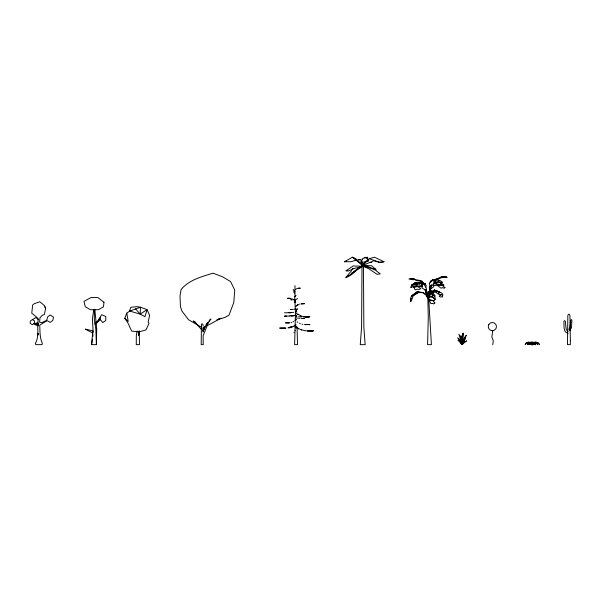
<?xml version="1.0" encoding="UTF-8"?>
<svg xmlns="http://www.w3.org/2000/svg" width="602" height="602" viewBox="0 0 602 602"><rect width="100%" height="100%" fill="white"/><g stroke="black" fill="none" stroke-linecap="round" stroke-linejoin="round"><path stroke-width="0.9" d="M301.707 303.897L304.672 303.641L301.707 303.822M305.312 316.9L309.782 316.795L305.312 316.66M307.735 330.987L313.326 330.882L307.742 330.731M462.614 338.256L463.081 333.041L462.69 339.724M94.439 309.699L94.311 319.037L95.846 329.317L96.395 344.653L91.594 344.653L93.009 329.317L92.407 319.037L93.761 309.699M462.532 342.929L462.517 340.935M96.395 344.653L96.704 329.317L94.89 309.699M462.381 343.14L462.14 339.137L460.966 335.728L461.802 343.727M129.731 311.068L140.176 314.101L147.069 309.654L149.642 315.395L148.107 322.168L149.025 323.319L145.993 329.904L138.934 331.92L131.657 331.055L127.925 322.935L124.757 318.353L126.759 313.138L129.731 311.068L140.462 307.216L147.069 309.654L144.939 316.697L140.176 314.101L140.462 307.216L136.789 306.666L131.206 307.276L130.604 307.72L129.505 311.196M203.002 325.848L203.077 324.719L202.287 323.846L201.429 324.079L201.203 344.653L203.213 344.653L203.137 335.765L207.788 324.147M462.562 343.561L462.705 334.178L462.283 336.721M462.14 339.182L462.479 335.863L461.764 339.235M462.539 343.486L463.216 340.491L464.962 338.023L463.683 341.793M462.268 336.857L462.095 342.877M201.331 329.467L195.01 322.047L193.257 320.956L195.183 322.657L195.01 322.047M300.323 316.02L300.375 315.531M492.767 344.795L493.286 340.717L491.864 337.03L492.767 330.611M139.167 331.025L138.558 335.404L139.28 331.025L139.446 344.653L136.278 344.653L136.323 335.276L137.158 331.002M91.594 344.653L92.399 339.242M92.798 336.533L93.069 334.727M284.994 327.992L279.637 328.098L285.092 328.09M301.497 330.114L301.564 329.625M297.862 314.854L297.967 314.206M296.041 328.271L296.124 327.744M570.907 328.609L569.658 330.754M296.568 327.104L296.485 327.586L296.598 326.811L295.093 327.164L294.611 344.653L297.531 344.653L297.049 327.164L295.582 327.104L295.83 327.526M428.338 296.711L429.61 289.645L429.339 287.5L430.581 285.356M428.331 297.681L429.61 289.645L433.432 286.973L433.372 283.226L437.571 282.774M284.483 312.747L286.341 312.784A119.821 107.231 90 0 0 289.095 312.641M286.477 316.238L284.611 316.193L286.469 316.133A119.821 107.231 90 0 0 289.223 316.095M298.419 328.948L298.554 328.301M45.624 308.45L44.36 314.485L42.163 315.38L39.965 317.833L39.612 322.168L41.651 322.68L46.015 320.655L46.979 319.662L47.483 317.051L50.162 314.996L53.48 317.051L52.848 320.369L50.162 322.416L47.558 320.806L46.271 321.159L39.747 325.088C40.063 331.175 39.627 337.797 42.373 343.351L42.057 344.653L35.751 344.653L35.435 343.351C38.355 338.249 37.896 331.589 37.708 325.855L34.066 323.552L32.365 324.726L30.1 323.304L30.303 321.009L32.365 319.587L34.623 321.009L34.457 322.905L38.114 324.952L38.009 318.323L31.763 313.183L32.643 305.056L34.224 303.724L39.8 301.752L44.533 305.658L45.624 308.45L44.872 306.839M415.974 285.551L421.37 286.77L421.987 283.881L425.599 283.828L415.29 282.654L411.377 285.258L413.476 284.829M531.852 342.764L531.95 342.342A4.011 1.46 58.1 0 1 533.41 342.342M463.081 343.945L463.683 341.801M425.795 287.049L426.254 285.401L422.77 282.368L420.113 282.955M463.871 341.439L463.359 343.14M428.278 296.5L429.467 292.474L431.912 292.263L431.25 290.947L427.563 292.023L429.933 296.44L432.672 296.937L435.419 299.45L434.764 296.35L432.213 294.574L431.25 290.947L428.519 292.218L429.489 292.677L428.3 296.703M463.149 342.169L466.339 335.352C464.767 335.946 460.462 345.962 463.871 341.439M411.392 296.169L410.368 299.202L412.543 297.937L412.897 296.38L411.392 296.169L417.434 291.556L420.046 292.572L423.334 292.738L427.811 296.447L423.334 292.738L417.434 291.556L411.392 296.169L413.265 295.785L418.285 292.384L417.434 291.556L418.849 292.414L413.243 295.409L413.446 294.348L412.724 295.717M533.583 343.471L532.943 344.72L534.049 343.456M209.097 321.272L209.473 320.159L210.956 318.94L206.275 325.441M305.252 324.628L309.97 324.606L305.304 324.493M202.949 331.807L205.026 326.329M431.596 284.874L429.015 296.101L430.716 287.146L431.845 284.904M570.147 322.424L570.997 322.258M295.176 296.643L295.77 295.522A5.012 1.279 -86.8 0 1 296.094 295.311M202.708 329.655L203.438 327.036M463.156 342.922L463.909 341.123M207.035 324.486L207.803 322.597L206.524 323.756L203.107 331.928M293.084 289.923L292.978 289.893A5.012 2.679 86.4 0 1 293.716 290.096L294.882 291.217M85.356 329.166L93.19 330.912L92.941 333.072L85.356 329.166L85.401 329.587M463.916 341.108L465.113 338.821L464.33 339.37M38.31 333.531L37.926 335.013L38.001 333.395M290.337 298.344L287.696 298.306M533.161 343.471L532.717 344.72L533.079 344.058M293.784 332.454L294.085 332.296M303.152 318.526L304.514 318.526L303.047 318.511A119.821 82.331 90 0 1 300.977 318.428M532.266 344.72L532.77 343.975M98.164 320.573L101.7 314.718L105.817 316.547L105.749 320.542L102.769 322.559L100.368 319.654L100.368 317.472L98.036 320.708L94.913 323.093M533.131 343.75L533.402 343.366M296.477 319.94L296.508 319.165M463.164 343.26L466.573 340.807L463.916 342.914M292.083 299.743L290.721 299.706L292.068 299.931M296.523 310.707L296.447 310.135M291.609 309.511L290.721 309.533L291.586 309.451A119.821 47.392 90 0 0 292.768 309.413M291.88 315.779L291.075 315.847M296.575 309.947L296.869 309.563M363.277 264.782L366.016 261.2M569.718 328.421L570.824 320.098L571.396 319.639L571.9 320.159L571.531 327.45L569.582 330.257M355.79 270.208L363.51 266.076C356.444 268.078 352.832 275.746 345.857 277.439L351.718 270.501M98.036 321.506L95.763 324.177L95.078 324.177L100.368 319.654M366.618 260.832L362.547 265.505L362.449 261.817M568.694 329.241L569.071 328.82M288.952 322.74L285.416 322.89L288.915 322.988M295.243 300.105L296.778 298.983A5.012 3.762 85.4 0 1 297.704 298.773M363.187 264.888L369.267 258.709L374.497 257.204L384.008 261.75L380.012 262.555L373.812 260.749L363.442 265.136M533.733 342.892L534.877 342.087A4.011 1.46 -58.1 0 1 535.532 344.72A4.011 1.46 58.1 0 0 534.493 343.313M294.965 296.613L295.386 296.681L294.965 296.613L294.98 285.626M356.429 269.696L351.478 274.203L351.478 273.278L356.775 269.982L359.74 267.122L363.194 266.009L357.129 269.086M295.01 330.498L295.236 330.513M294.965 320.625L295.612 320.098M355.127 270.742L349.845 275.031L345.857 277.439M295.161 289.562L297.253 288.441A5.012 5.004 10.9 0 1 298.487 288.23L300.165 288.162M296.312 305.951L296.831 305.568M362.043 266.588L354.209 268.387L348.392 271.028L346.06 270.802L353.208 265.926L361.983 266.287M414.176 285.145L417.668 282.827L423.951 284.189L426.276 288.027L426.186 290.646L428.082 298.6L426.186 290.646L422.205 288.087L421.987 283.881L415.29 282.654L411.685 285.152L418.939 283.715L419.346 282.797L415.29 282.654L417.668 282.827L421.37 286.77M533.801 342.862L534.877 342.38A3.567 2.957 27.9 0 1 539.347 344.72A3.567 2.957 -27.9 0 0 534.915 342.606L534.433 342.862M32.508 319.609L35.827 317.563L38.558 319.609M36.489 324.568L38.483 323.342M533.831 343.396L532.461 344.72L532.484 343.253L531.385 344.72L530.851 343.253L532.123 344.72L532.988 343.253A2.235 1.317 52.5 0 1 535.404 344.72A2.235 1.317 -52.5 0 0 535.14 343.396M356.805 259.959L350.688 261.772L344.57 261.75L352.343 257.204L355.594 258.597L362.645 265.505L352.343 257.204L356.805 259.959L362.645 265.505M293.008 321.874L293.671 321.513M202.866 328.052L205.327 326.713M206.968 325.825L220.919 318.247M293.972 325.863L294.935 325.336M414.176 284.686L415.568 283.941M297.892 304.905L298.426 304.627M219.376 318.608L216.946 319.775L224.892 317.45L229.008 315.132L233.779 302.58L234.727 290.036L230.558 281.563L222.522 276.769L213.04 273.173C201.565 276.747 188.923 279.915 181.067 289.607L180.006 295.898L180.427 306.591L181.917 310.993L188.554 319.737L201.279 327.127M292.008 327.082L294.092 326.141M203.551 327.533L204.356 327.164M420.482 283.392L422.77 282.368L425.576 284.377L424.523 284.084M352.23 268.981L353.705 268.326M344.57 261.75L346.466 260.975M295.883 324.343L295.898 325.178M291.029 327.104L292.015 326.743M420.301 283.173L422.77 282.368L420.211 283.158M346.06 270.802L347.821 270.283M299.503 304.198L300.052 304.033M291.022 322.619L291.692 322.431M289.058 327.413L291.029 326.863M288.952 327.699L291.112 327.074M289.02 327.909L291.029 327.353M461.824 344.517L461.967 344.555M295.672 315.282L295.77 315.817M364.646 257.919L367.641 257.204L367.664 259.056L368.778 260.455M288.042 327.857L289.043 327.661M441.221 284.498L434.177 285.747L433.372 283.226L437.105 283.068M296.56 327.225L297.049 327.164L295.093 327.164L295.416 311.859L294.671 296.583L295.281 296.538L294.671 296.56M384.008 261.75L379.448 262.224L369.267 258.709M434.456 279.862L433.094 280.133M289.253 315.907L291.097 315.764M301.15 303.829L301.7 303.792M290.721 309.511L291.511 309.556M295.416 311.911L296.718 311.813M298.494 288.275L300.165 288.17M288.99 312.664L290.811 312.558M413.198 286.642L419.24 286.657M461.907 344.404C460.981 344.434 463.239 344.607 462.494 344.51M289.02 322.875L289.69 322.845M289.065 312.822L290.909 312.762M286.04 328.082L285.009 328.248M303.069 318.563L304.514 318.548M284.618 316.2L286.484 316.178M308.337 317.186L306.403 317.224A119.821 112.521 -90 0 1 303.483 317.081M370.456 262.555L371.773 262.555M362.713 262.848L362.035 262.848L361.584 327.067L360.267 344.653L365.158 344.653L363.849 327.067L363.435 263.781M296.402 311.836C295.093 311.911 295.477 312.438 295.74 311.904M309.782 316.765L301.993 316.336L296.319 313.431M307.742 330.852L313.326 330.867M362.299 265.602L371.517 265.723L375.806 269.335L376.084 270.524L372.081 268.597L362.299 265.602L366.174 265.715L370.704 267.875L375.806 269.335M287.688 298.276L290.262 298.314M438.151 285.039L443.162 285.634L443.644 285.175L440.649 283.399L443.967 285.152L441.176 284.234M304.529 324.583L305.38 324.606M290.299 298.426L290.781 298.464M296.184 317.645L296.086 318.18M359.612 259.936L358.356 259.733L360.711 259.394L362.065 263.759M301.978 324.162L302.829 324.358M568.092 333.35C562.674 332.281 564.367 325.05 563.878 321.302L564.556 320.663L565.323 321.182L566.219 329.603L568.107 331.476M435.238 280.765L432.642 280.028L429.948 282.278L431.077 280.57C434.832 278.831 439.588 279.313 442.538 282.315L436.548 281.984L434.335 281.315L436.932 279.584L439.43 280.728M291.737 298.667L292.203 298.833M363.676 266.581L368.492 268.567L377.04 274.294L380.313 273.887L376.348 270.938M299.457 323.244L300.293 323.605M458.905 340.642L457.934 340.198L460.011 341.989M296.5 327.518L300.511 329.505L304.62 330.618A19.527 19.527 0 0 0 307.742 330.874M458.92 340.649L461.629 343.11M293.129 299.262L293.58 299.54M296.982 321.837L297.802 322.363M530.738 343.035L529.557 342.448A3.454 2.814 -32.2 0 0 528.849 342.372M530.708 343.253L530.445 343.05A2.814 1.129 57.5 0 0 529.459 344.72A2.814 1.129 -57.5 0 1 530.603 343.343M33.78 323.44L35.827 324.982M531.13 343.366L529.316 342.177A3.868 1.979 55.1 0 0 527.743 344.72A2.235 1.821 -31.5 0 1 531.009 343.396L531.882 344.72L530.023 343.253A2.235 1.821 31.5 0 0 528.323 343.629M124.757 318.353L128.203 321.408L126.759 313.138M294.461 300.202L294.89 300.586M202.43 330.363L202.949 330.837M530.836 343.343L531.235 343.734M360.869 261.245L362.133 262.555L361.651 262.48L362.133 263.992M135.518 308.834L140.176 314.101M531.536 344.096L531.98 344.72M460.026 342.004L461.079 343.411M294.687 301.602L294.988 301.986M432.213 292.06L435.186 295.951L432.213 294.574L432.672 296.937L434.983 299.668L433.876 300.887L428.647 299.239L429.181 297.222L432.672 296.937L431.25 290.947M531.694 344.005L532.183 344.72L532.002 342.425A3.868 1.979 -55.1 0 0 527.743 344.72A2.235 1.821 31.5 0 1 528.052 343.938M37.881 324.741L36.737 323.282L37.211 322.356L38.069 324.072M461.343 341.01L460.545 339.949L460.808 341.138M421.415 284.897L422.348 286.401M422.107 283.918L420.881 281.939L422.152 281.292L422.882 283.512M294.724 293.144L293.866 292.023A5.012 2.175 -86.6 0 0 293.34 291.812L293.294 291.85M291.865 315.884L291.865 315.884A119.821 47.392 90 0 0 293.129 315.741M207.803 322.597L208.126 323.319M206.524 323.756L206.84 324.501M461.433 342.245L460.372 340.205L457.731 337.752L461.23 343.855M38.046 325.464L38.189 325.915L38.129 325.509M461.222 338.399L458.92 334.276L461.29 341.831M425.456 290.202L427.172 297.215L424.967 289.419M461.17 342.576L461.38 343.321M425.945 289.562L427.202 295.574L425.87 289.682M461.614 339.663L462.065 343.396M531.423 344.081L531.528 344.72L529.376 342.673A3.454 2.814 32.2 0 0 528.646 342.448M295.763 306.14L295.853 306.704M462.517 340.92L462.155 338.392L461.907 342.974M428.496 294.935L431.408 344.653L427.586 344.653L428.27 317.773L427.781 294.935M293.693 312.31A119.256 106.727 90 0 1 290.939 312.536M295.161 315.41A119.256 47.167 90 0 1 293.942 315.636M293.829 315.764A119.256 106.727 90 0 1 291.067 315.99M301.549 316.968A119.256 111.987 -90 0 1 298.66 316.742M294.807 309.074A119.256 47.167 90 0 1 293.588 309.3M299.555 318.315A119.256 81.94 -90 0 1 297.441 318.089M528.12 342.448A3.454 2.814 -32.2 0 0 525.23 344.72A3.454 2.814 32.2 0 1 527.909 342.372M535.261 342.899A2.769 2.092 -41.5 0 1 537.616 344.72A2.769 2.092 41.5 0 0 535.298 342.899M570.35 340.664L570.305 344.653L567.483 344.653L567.844 315.275L568.898 314.078L569.943 315.275L570.35 340.664M410.459 298.946L410.496 301.572L410.549 301.143L411.301 301.339L412.084 298.795L410.459 298.946M103.965 302.234L103.506 306.764L98.502 309.699L90.308 309.699L85.296 306.764L83.964 301.414L90.962 297.561L97.848 297.561L103.965 302.234M532.394 342.711L532.823 344.72L534.523 342.711A3.394 1.023 -58.9 0 1 535.11 344.72A3.394 1.023 58.9 0 0 532.522 342.493L532.394 342.711M442.733 295.003L442.395 297.125L441.319 296.681L440.333 297.057L439.204 296.267L440.875 294.589L442.846 294.363L441.687 293.031L434.388 290.089L432.206 291.391L435.178 292.241L437.774 291.315L440.476 292.602L434.388 290.089L431.371 291.955L428.398 298.291L430.663 293.249L433.297 292.444L435.622 290.751L434.388 290.089L437.774 291.315L436.164 292.346L437.842 293.889L439.618 292.309L438.361 294.024L439.934 294.799L442.733 295.003M430.114 286.537L428.902 294.581L430.197 286.62L429.324 283.512L432.642 280.028L435.397 279.463L432.296 280.412L433.56 281.209L436.932 279.584L432.642 280.028L434.983 281.051L433.252 284.663L430.114 286.537M413.883 278.809L413.657 279.802L408.969 279.057L413.883 278.809L416.516 280.592L422.363 281.495L420.866 280.592L414.387 279.546L413.13 278.568L410 278.591L413.883 278.809M488.816 324.553L488.267 326.608L488.816 328.662L490.321 330.167L492.376 330.716L494.43 330.167L495.928 328.662L496.484 326.608L495.928 324.553L494.43 323.048L492.376 322.499L490.321 323.048L488.816 324.553M296.718 316.298L296.651 316.833L296.718 316.298M362.374 259.056L360.989 262.555L368.605 261.087L367.784 259.492L365.203 257.204L362.374 259.056M441.966 276.604L441.514 277.718L445.089 276.484L446.15 276.912L444.78 276.943L446.722 277.657L447.203 277.341L444.389 276.965L445.089 276.484C440.634 276.002 437.308 279.591 432.921 279.99L440.739 278.086L441.966 276.604M295.492 308.6L295.74 309.165L295.492 308.6M295.845 314.929L296.101 315.493L295.845 314.929M442.011 282.857L440.777 284.964L438.655 284.167L437.029 284.633L435.269 283.738L438.113 281.736L442.011 282.857M295.228 300.676L295.394 301.339L295.228 300.676M294.401 300.872L294.814 301.783L294.401 300.872M295.108 302.174L295.033 302.738L295.71 302.309L295.108 302.174M297.155 308.834L296.748 309.752L297.155 308.834M444.946 287.628L444.261 288.328L442.891 287.636L440.882 288.117L437.639 285.664L441.906 285.167L444.946 287.628M434.847 302.911L433.771 303.965L432.657 303.408L430.889 303.664L429.354 300.353L432.8 300.556L434.847 302.911M413.363 284.52L410.481 287.312L411.181 287.696L412.49 286.778L414.492 286.921L417.607 284.43L413.363 284.52M294.664 292.993L294.664 292.993M297.877 304.838L296.869 305.748L297.877 304.838M420.647 288.554L418.947 289.592L417.284 289.118L415.192 289.871L413.777 287.35L417.653 286.409L420.647 288.554M444.073 276.822L441.529 277.59L441.228 276.875L446.15 276.912L444.073 276.822M462.471 344.374L462.471 344.374M294.295 300.135L293.422 299.472L294.295 300.135"/></g></svg>
